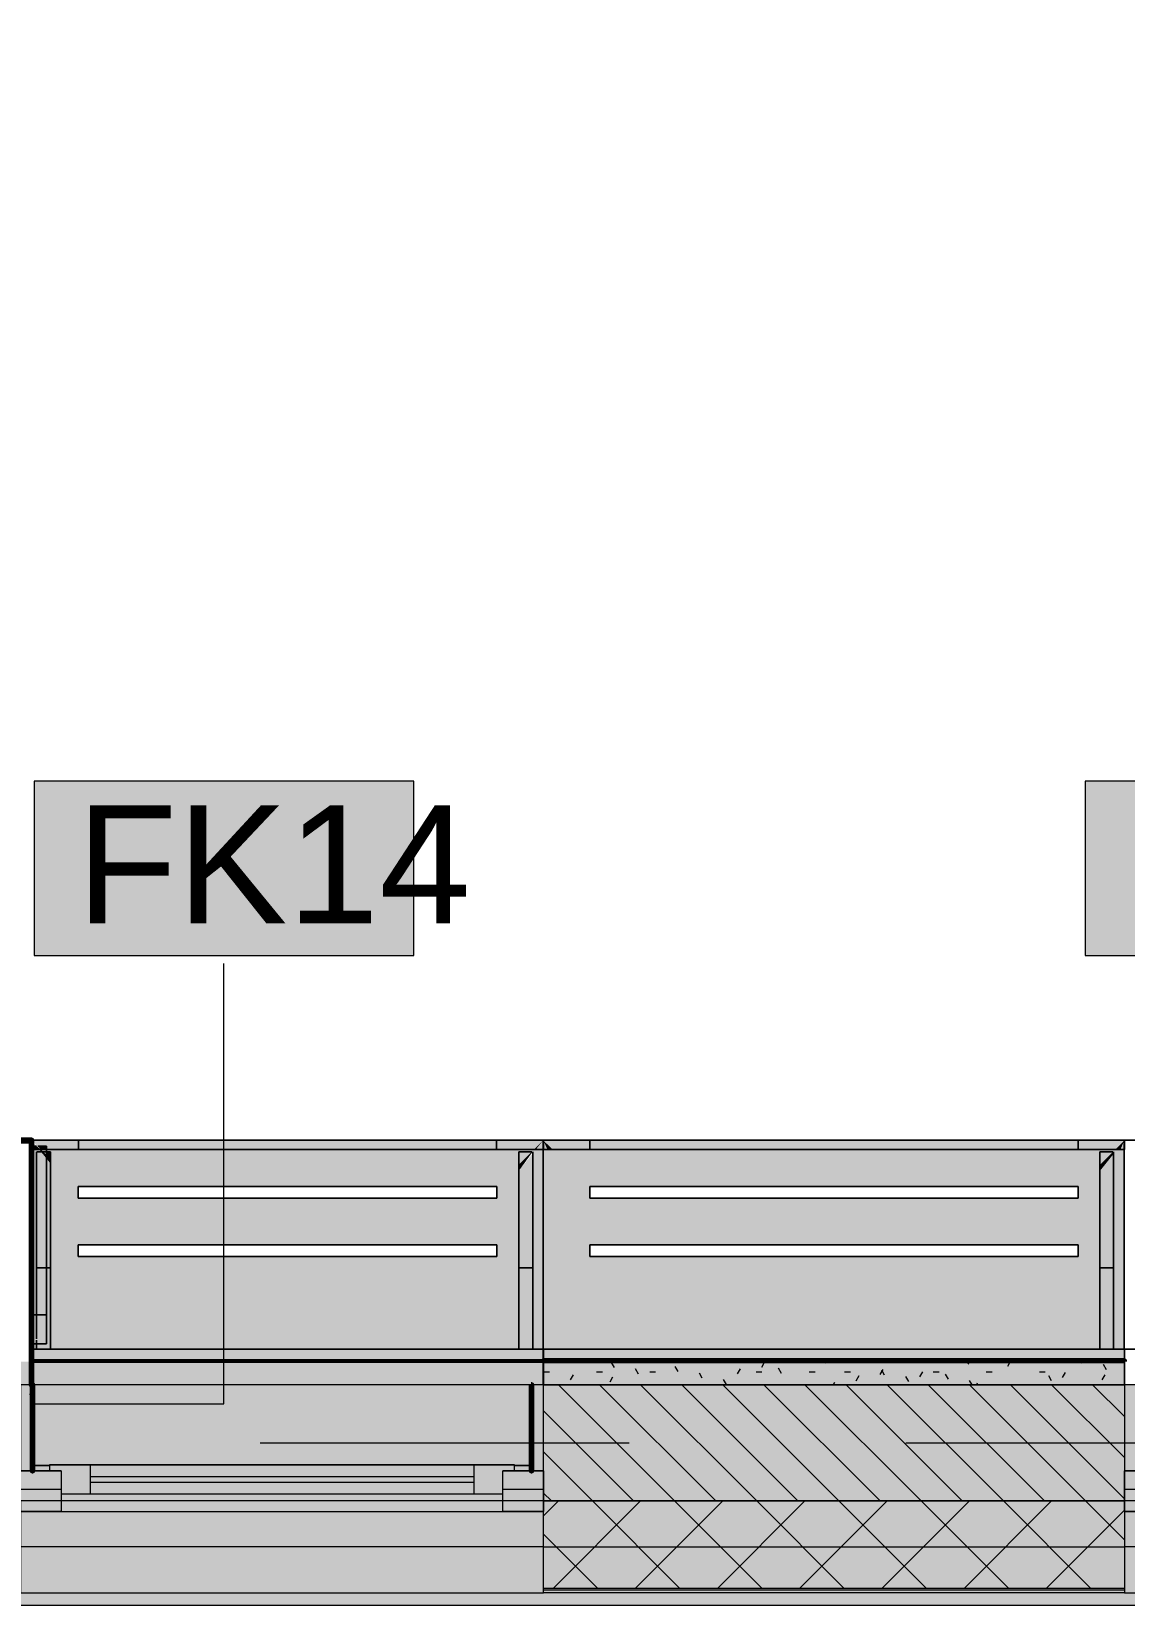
# Model space of a CAD drawing. Header units: millimetres. Extents: x -3817 to 677485, y -22715 to 103890.
# Drawn here: x 26672 to 28553, y 1631 to 4340 of the extents above; entities that cross this region are included whole.
import ezdxf

# ---------------------------------------------------------------- set-up
doc = ezdxf.new("R2010")
doc.units = ezdxf.units.MM
doc.layers.add('PDF _Геометрия', color=7, linetype='Continuous', true_color=0x1d1d1d)
doc.layers.add('PDF _Сплошная заливка', color=7, linetype='Continuous', true_color=0xffffff)
doc.layers.add('PDF _Текст', color=7, linetype='Continuous')
doc.styles.add('PDF GOST-Common', font='arial.ttf')

msp = doc.modelspace()

# ---------------------------------------------------------------- hatches: boundary and pattern name
at = {"layer": 'PDF _Сплошная заливка', "true_color": 0xeae6de, "transparency": 33554559}
h = msp.add_hatch(color=254, dxfattribs=at)
h.paths.add_polyline_path([(26672.8, 2072.3), (26680.7, 2072.3), (26680.7, 2081.8), (26674.3, 2081.8), (26672.8, 2169)], flags=0)
h.paths.add_polyline_path([(27553, 2072.3), (27553, 2416.3), (26698.3, 2416.3), (26698.3, 2412.3), (26704.7, 2412.3), (26705.6, 2072.3), (27510.7, 2072.3), (27510.7, 2412.3), (27534.7, 2412.3), (27534.7, 2072.3)], flags=0)
h.paths.add_polyline_path([(26752.8, 2232.3), (26752.8, 2252.3), (27473.2, 2252.3), (27473.2, 2232.3), (27045.3, 2232.3)], flags=0)
h.paths.add_polyline_path([(27453.3, 2332.3), (26752.8, 2332.3), (26752.8, 2352.3), (27473.2, 2352.3), (27473.2, 2332.3)], flags=0)
at = {"layer": 'PDF _Сплошная заливка', "true_color": 0xf4f2ee, "transparency": 33554559}
h = msp.add_hatch(color=7, dxfattribs=at)
h.paths.add_polyline_path([(27553, 2432.3), (27472.7, 2432.3), (27473.2, 2416.3), (27537.1, 2416.3)], flags=0)
h.paths.add_polyline_path([(27540.2, 2416.3), (27553, 2416.3), (27553, 2432.3)], flags=0)
h.paths.add_polyline_path([(26705.6, 2416.3), (26753, 2416.3), (26752.8, 2432.3), (26674.3, 2430.8), (26683.2, 2421.8), (26698.3, 2421.8), (26698.3, 2416.3)], flags=0)
h.paths.add_polyline_path([(26674.3, 2416.3), (26674.3, 2421.8), (26681.1, 2421.8), (26673, 2431.7), (26673, 2416.3)], flags=0)
at = {"layer": 'PDF _Сплошная заливка', "true_color": 0xf9f8f6, "transparency": 33554559}
h = msp.add_hatch(color=7, dxfattribs=at)
h.paths.add_polyline_path([(26679.9, 2416.3), (26685.6, 2416.3), (26681.1, 2421.8), (26674.3, 2421.8), (26674.3, 2416.3)], flags=0)
h.paths.add_polyline_path([(26698.3, 2416.3), (26698.3, 2421.8), (26683.2, 2421.8), (26688.8, 2416.3)], flags=0)
at = {"layer": 'PDF _Сплошная заливка', "true_color": 0xf4f2ee, "transparency": 33554559}
h = msp.add_hatch(color=7, dxfattribs=at)
h.paths.add_polyline_path([(26677, 2081.8), (26680.7, 2081.8), (26681.6, 2412.3), (26688.7, 2412.3), (26685.6, 2416.3), (26674.3, 2416.3), (26674.3, 2081.8)], flags=0)
h.paths.add_polyline_path([(26692.7, 2412.3), (26698.3, 2412.3), (26698.3, 2416.3), (26688.8, 2416.3)], flags=0)
at = {"layer": 'PDF _Сплошная заливка', "true_color": 0xfcfbfa, "transparency": 33554559}
h = msp.add_hatch(color=7, dxfattribs=at)
h.paths.add_polyline_path([(26698.3, 2212.3), (26698.3, 2400.4), (26688.7, 2412.3), (26680.7, 2412.3), (26680.7, 2212.3)], flags=0)
h.paths.add_polyline_path([(26698.3, 2406.8), (26698.3, 2412.3), (26692.7, 2412.3)], flags=0)
at = {"layer": 'PDF _Сплошная заливка', "true_color": 0xf4f2ee, "transparency": 33554559}
for points in [[(26704.7, 2392.4), (26704.7, 2400.3), (26692.7, 2412.3), (26688.7, 2412.3), (26698.3, 2400.4)], [(26680.7, 2072.3), (26704.7, 2072.3), (26704.7, 2212.3), (26698.3, 2212.3), (26698.3, 2081.8), (26680.7, 2081.8)]]:
    msp.add_hatch(color=7, dxfattribs=at).paths.add_polyline_path(points)
at = {"layer": 'PDF _Сплошная заливка', "true_color": 0xf9f8f6, "transparency": 33554559}
for points in [[(27472.7, 2416.3), (27472.7, 2432.3), (26753, 2432.3), (26753, 2416.3), (27393, 2416.3)], [(28404, 2416.3), (28473.2, 2416.3), (28473.2, 2432.3), (27633.2, 2432.3), (27633.2, 2416.3), (28381.2, 2416.3)], [(26680.7, 2081.8), (26698.3, 2081.8), (26698.3, 2212.3), (26680.7, 2212.3), (26680.7, 2088.2)]]:
    msp.add_hatch(color=7, dxfattribs=at).paths.add_polyline_path(points)
h = msp.add_hatch(color=7, dxfattribs=at)
h.paths.add_polyline_path([(27510.7, 2212.3), (27534.7, 2212.3), (27534.7, 2409.3), (27510.7, 2379.2), (27510.7, 2232.3)], flags=0)
h.paths.add_polyline_path([(27510.7, 2389.8), (27533.1, 2412.3), (27510.7, 2412.3)], flags=0)
at = {"layer": 'PDF _Сплошная заливка', "true_color": 0xf4f2ee, "transparency": 33554559}
h = msp.add_hatch(color=7, dxfattribs=at)
h.paths.add_polyline_path([(27560.1, 2416.3), (27553.2, 2431.7), (27553.2, 2416.3)], flags=0)
h.paths.add_polyline_path([(28537.2, 2416.3), (28552.8, 2432.3), (28473.2, 2432.3), (28473.2, 2416.3)], flags=0)
h.paths.add_polyline_path([(27633.2, 2416.3), (27633, 2432.3), (27553.2, 2432), (27569, 2416.3), (27633, 2416.3)], flags=0)
h.paths.add_polyline_path([(28552.8, 2416.3), (28552.8, 2431.2), (28546.1, 2416.3)], flags=0)
at = {"layer": 'PDF _Сплошная заливка', "true_color": 0xeae6de, "transparency": 33554559}
h = msp.add_hatch(color=254, dxfattribs=at)
h.paths.add_polyline_path([(28473.2, 2072.3), (28510.4, 2072.3), (28510.4, 2412.3), (28534.4, 2412.3), (28534.4, 2072.3), (28552.8, 2073.4), (28552.8, 2416.3), (27553.2, 2416.3), (27553.2, 2072.3), (28404, 2072.3)], flags=0)
h.paths.add_polyline_path([(28404, 2232.3), (27633, 2232.3), (27633, 2252.3), (28473.2, 2252.3), (28473.2, 2232.3)], flags=0)
h.paths.add_polyline_path([(28437.7, 2332.3), (27633, 2332.3), (27633.2, 2352.3), (28473.2, 2352.3), (28473.2, 2332.3), (28453.2, 2332.3)], flags=0)
at = {"layer": 'PDF _Сплошная заливка', "true_color": 0xf9f8f6, "transparency": 33554559}
h = msp.add_hatch(color=7, dxfattribs=at)
h.paths.add_polyline_path([(28510.4, 2212.3), (28534.4, 2212.3), (28534.4, 2408.8), (28510.4, 2378.8), (28510.4, 2232.3)], flags=0)
h.paths.add_polyline_path([(28510.4, 2389.5), (28533.3, 2412.3), (28510.4, 2412.3)], flags=0)
at = {"layer": 'PDF _Сплошная заливка', "true_color": 0xeae6de, "transparency": 33554559}
h = msp.add_hatch(color=254, dxfattribs=at)
h.paths.add_polyline_path([(26674.3, 1872.3), (27532.3, 1873.3), (27533.3, 2011.3), (27553, 2011.3), (27553, 2051.3), (26673, 2051.3), (26674.3, 1873.3)], flags=0)
h.paths.add_polyline_path([(27534.7, 2052.3), (27553, 2052.3), (27553, 2072.3), (26673, 2072.3), (26673, 2052.3), (27510.7, 2052.3)], flags=0)
h = msp.add_hatch(color=254, dxfattribs=at)
h.paths.add_polyline_path([(27553.2, 2011.3), (27553.3, 2011.3), (27553.2, 2034.6)], flags=0)
h.paths.add_polyline_path([(28510.4, 2052.3), (28553, 2052.3), (28552.8, 2072.3), (27553.2, 2072.3), (27553.3, 2052.3), (28473.2, 2052.3)], flags=0)
at = {"layer": 'PDF _Сплошная заливка', "transparency": 33554559}
h = msp.add_hatch(color=256, dxfattribs=at)
h.paths.add_polyline_path([(25678.3, 1831.3), (25678.3, 1863.3), (25657.3, 1863.3), (25657.3, 1872.3), (25628.3, 1872.3), (25628.3, 1863.3), (25608.3, 1863.3), (25608.3, 1831.3), (25658.3, 1831.3)], flags=0)
h.paths.add_polyline_path([(23708.3, 1831.3), (23778.3, 1831.3), (23778.3, 1863.3), (23758.3, 1863.3), (23758.3, 1872.3), (23728.3, 1872.3), (23728.3, 1863.3), (23708.3, 1863.3)], flags=0)
h.paths.add_polyline_path([(22948.3, 1831.3), (22948.3, 1863.3), (22928.3, 1863.3), (22928.3, 1872.3), (22899.3, 1872.3), (22897.5, 1863.3), (22878.3, 1863.3), (22878.3, 1831.3), (22928.3, 1831.3)], flags=0)
h.paths.add_polyline_path([(38213.3, 1831.3), (38212.3, 1872.3), (38183.3, 1872.3), (38183.3, 1863.3), (38163.3, 1863.3), (38163.3, 1831.3)], flags=0)
h.paths.add_polyline_path([(37403.3, 1831.3), (37403.3, 1863.3), (37383.3, 1863.3), (37383.3, 1872.3), (37354.3, 1872.3), (37353.3, 1863.3), (37333.3, 1863.3), (37333.3, 1831.3)], flags=0)
h.paths.add_polyline_path([(26653.3, 1831.3), (26723.3, 1831.3), (26723.3, 1863.3), (26703.3, 1863.3), (26703.3, 1872.3), (26674.3, 1872.3), (26673, 1863.3), (26653.3, 1863.3)], flags=0)
h.paths.add_polyline_path([(27532.3, 1831.3), (27553.3, 1831.3), (27553, 1863.3), (27532.3, 1863.3), (27532.3, 1872.3), (27503.3, 1872.3), (27503.3, 1863.3), (27483.3, 1863.3), (27483.3, 1831.3), (27503.3, 1831.3)], flags=0)
h.paths.add_polyline_path([(36163.3, 1831.3), (36192.3, 1831.3), (36192.3, 1872.4), (36163.3, 1870.4), (36163.3, 1863.3), (36143.3, 1863.3), (36143.3, 1831.3)], flags=0)
h.paths.add_polyline_path([(21803.3, 1831.3), (21853.3, 1831.3), (21853.3, 1863.3), (21832.3, 1863.3), (21832.3, 1872.3), (21803.3, 1872.3), (21803.3, 1863.3), (21783.3, 1863.3), (21783.3, 1831.3)], flags=0)
h.paths.add_polyline_path([(35013.3, 1831.3), (35013.3, 1863.3), (34993.3, 1863.3), (34993.3, 1872.4), (34963.3, 1872.4), (34963.3, 1863.3), (34943.3, 1863.3), (34943.3, 1831.3), (34993.3, 1831.3)], flags=0)
h.paths.add_polyline_path([(21023.3, 1831.3), (21023.3, 1863.3), (21003.3, 1863.3), (21003.3, 1872.3), (20974.3, 1872.3), (20973.3, 1863.3), (20953.3, 1863.3), (20953.5, 1831.3), (21003.3, 1831.3)], flags=0)
h.paths.add_polyline_path([(34183.3, 1831.3), (34183.3, 1863.3), (34163.3, 1863.3), (34163.3, 1872.4), (34134.3, 1872.4), (34134.3, 1831.3), (34163.3, 1831.3)], flags=0)
h.paths.add_polyline_path([(18333.3, 1851.3), (18333.3, 1831.3), (18403.3, 1831.3), (18403.3, 1852.9)], flags=0)
h.paths.add_polyline_path([(19553.3, 1831.3), (19603.3, 1831.3), (19603.3, 1863.3), (19582.3, 1863.3), (19582.3, 2016.3), (17524.3, 2016.3), (17523.3, 1863.3), (17503.3, 1863.3), (17503.3, 1831.3), (17573.3, 1833), (17573.3, 1863.3), (17553.3, 1863.3), (17553.3, 1873.3), (18353.3, 1873.3), (18353.3, 1863.3), (18333.3, 1863.3), (18333.3, 1851.3), (18403.3, 1852.9), (18403.3, 1863.3), (18383.3, 1863.3), (18383.3, 1873.3), (19553.3, 1873.3), (19553.3, 1863.3), (19533.3, 1863.3), (19533.3, 1831.3)], flags=0)
h.paths.add_polyline_path([(29453, 1831.3), (29453, 1863.3), (29432, 1863.3), (29432, 1872.3), (29403, 1872.3), (29403, 1863.3), (29383, 1863.3), (29383, 1831.3), (29433, 1831.3)], flags=0)
h.paths.add_polyline_path([(28574, 1831.3), (28623, 1831.3), (28623, 1863.3), (28603, 1863.3), (28603, 1872.3), (28574, 1872.3), (28573, 1863.3), (28553, 1863.3), (28553.2, 1831.3), (28573, 1831.3)], flags=0)
h.paths.add_polyline_path([(33203.3, 1831.3), (33253.3, 1831.3), (33253.3, 1863.3), (33232.3, 1863.3), (33232.3, 1872.3), (33203.3, 1872.3), (33203.3, 1863.3), (33183.3, 1863.3), (33183.3, 1831.3)], flags=0)
h.paths.add_polyline_path([(30453.3, 1831.3), (30523.3, 1831.3), (30523.3, 1863.3), (30503.3, 1863.3), (30503.3, 1872.3), (30474.3, 1872.3), (30473.3, 1863.3), (30453.3, 1863.3)], flags=0)
h.paths.add_polyline_path([(31353.3, 1831.3), (31353.3, 1863.3), (31333.3, 1863.3), (31333.3, 1872.3), (31303.3, 1872.3), (31303.3, 1863.3), (31283.3, 1863.3), (31283.3, 1831.3), (31333.3, 1831.3)], flags=0)
h.paths.add_polyline_path([(16753.3, 1831.3), (16753.3, 1863.3), (16732.3, 1863.3), (16733.3, 2011.3), (16753.3, 2011.3), (16753.3, 2016.3), (16020.3, 2016.3), (15853.3, 2051.3), (15853.3, 2011.3), (15874.3, 2011.3), (15873.3, 1863.3), (15853.3, 1863.3), (15853.3, 1831.3), (15923.3, 1831.3), (15923.3, 1863.3), (15903.3, 1863.3), (15903.3, 1873.3), (16703.3, 1873.3), (16703.3, 1863.3), (16683.3, 1863.3), (16683.3, 1831.3)], flags=0)
h.paths.add_polyline_path([(13003.3, 1831.3), (13073.3, 1831.3), (13073.3, 1863.3), (13053.3, 1863.3), (13053.3, 1873.3), (13853.3, 1873.3), (13853.3, 1863.3), (13833.3, 1863.3), (13833.3, 1831.3), (13903.3, 1831.3), (13903.3, 1863.3), (13883.3, 1863.3), (13883.3, 1873.3), (15053.3, 1873.3), (15053.3, 1863.3), (15033.3, 1863.3), (15033.3, 1831.3), (15103.3, 1831.3), (15103.3, 1863.3), (15082.3, 1863.3), (15082.3, 2051.2), (14752.4, 2016.3), (13024.1, 2016.3), (13023.3, 1863.3), (13006.2, 1863.3)], flags=0)
h.paths.add_polyline_path([(12253.3, 1831.3), (12253.3, 1863.3), (12232.3, 1863.3), (12233.3, 2011.3), (12403.3, 2011.3), (12403.3, 2051.3), (12383.3, 2051.3), (12383.3, 2016.3), (10528, 2016.3), (10173.3, 2051.3), (10173.3, 1863.3), (10153.3, 1863.3), (10153.3, 1831.3), (10223.3, 1831.3), (10223.3, 1863.3), (10203.3, 1863.3), (10203.3, 1873.3), (11003.3, 1873.3), (11003.3, 1863.3), (10983.3, 1863.3), (10983.3, 1831.3), (11053.3, 1831.3), (11053.3, 1863.3), (11033.3, 1863.3), (11033.3, 1873.3), (12203.3, 1873.3), (12203.3, 1863.3), (12183.3, 1863.3), (12183.3, 1831.3)], flags=0)
h.paths.add_polyline_path([(9403, 1831.3), (9403, 1863.3), (9382, 1863.3), (9383, 2011.3), (9582, 2012.3), (9582, 2016.3), (8523, 2016.3), (8523, 2051.3), (8503.3, 2051.3), (8503.3, 2011.3), (8524, 2011.3), (8523, 1863.3), (8503.3, 1863.3), (8503.3, 1831.3), (8573, 1831.3), (8573, 1863.3), (8553, 1863.3), (8553, 1873.3), (9353, 1873.3), (9353, 1863.3), (9333, 1863.3), (9333, 1831.3), (9383, 1831.3)], flags=0)
h.paths.add_polyline_path([(4803.3, 1831.3), (4873.3, 1831.3), (4873.3, 1863.3), (4853.3, 1863.3), (4853.3, 1873.3), (7023.3, 1873.3), (7023.3, 1863.3), (7003.3, 1863.3), (7003.3, 1831.3), (7073.3, 1831.3), (7073.3, 1863.3), (7052.3, 1863.3), (7052.3, 2016.3), (3994.3, 2016.3), (3993.3, 1851.3), (3973.3, 1851.3), (3973.3, 1831.3), (4043.3, 1831.3), (4043.3, 1863.3), (4023.3, 1863.3), (4023.3, 1873.3), (4823.3, 1873.3), (4823.3, 1863.3), (4803.3, 1863.3)], flags=0)
h.paths.add_polyline_path([(26653.3, 2011.3), (26671.8, 2011.3), (26671.8, 2051.3), (26653.3, 2050.9)], flags=0)
h.paths.add_polyline_path([(26403.3, 2011.3), (26596.8, 2011.3), (26596.8, 2051.3), (26403.3, 2051.3), (26403.3, 2044.9)], flags=0)
h.paths.add_polyline_path([(30053, 2011.3), (30398.3, 2011.3), (30398.3, 2051.3), (30053, 2051.3)], flags=0)
h.paths.add_polyline_path([(27553, 2011.3), (27553.2, 2011.3), (27553, 2034.6)], flags=0)
h.paths.add_polyline_path([(29433, 2011.3), (29453, 2011.3), (29453, 2051.3), (29433, 2051.3)], flags=0)
h.paths.add_polyline_path([(25678.3, 2011.3), (25678.3, 2051.3), (25657.5, 2051.3), (25658.3, 2011.3)], flags=0)
h.paths.add_polyline_path([(33853.3, 2011.3), (34059.3, 2011.3), (34059.3, 2051.3), (33853.3, 2051.3)], flags=0)
h.paths.add_polyline_path([(36211.9, 2011.3), (36213.3, 2011.3), (36211.9, 2051.3)], flags=0)
h.paths.add_polyline_path([(15496.5, 2011.3), (15778.3, 2011.3), (15778.3, 2051.3), (15178.3, 2051.3), (15178.3, 2011.3), (15430.5, 2011.3)], flags=0)
h.paths.add_polyline_path([(22897.5, 2011.3), (22897.5, 2051.3), (22878.3, 2051.3), (22878.3, 2011.3)], flags=0)
h.paths.add_polyline_path([(22753.3, 2011.3), (22823.3, 2011.3), (22823.3, 2051.3), (22753.3, 2051.3)], flags=0)
h.paths.add_polyline_path([(22153.3, 2011.3), (22153.3, 2051.3), (21928.3, 2051.3), (21928.3, 2011.3)], flags=0)
h.paths.add_polyline_path([(10061.7, 2011.3), (10078.3, 2011.3), (10078.3, 2051.3), (9678, 2051.3), (9678, 2011.3), (9869.6, 2011.3)], flags=0)
h.paths.add_polyline_path([(26672.8, 2011.3), (26673, 2011.3), (26672.8, 2051.3)], flags=0)
h.paths.add_polyline_path([(16903.3, 2011.3), (16903.3, 2051.3), (16828.3, 2051.3), (16828.3, 2011.3), (16855.1, 2011.3)], flags=0)
h.paths.add_polyline_path([(30473.3, 2011.3), (30473.3, 2051.3), (30453.3, 2051.3), (30453.3, 2011.3)], flags=0)
h.paths.add_polyline_path([(33253.3, 2011.3), (33253.3, 2051.3), (33233.3, 2051.3), (33233.3, 2011.3)], flags=0)
h.paths.add_polyline_path([(7903.3, 2011.3), (7903.3, 2051.3), (7148.3, 2051.3), (7148.3, 2011.3), (7224.2, 2011.3)], flags=0)
for points in [[(27553.3, 2011.3), (28553, 2011.3), (28553, 2051.3), (27553.3, 2051.3), (27553.3, 2034.6)], [(26673, 1863.3), (26673.3, 1863.3), (26673, 2011.3), (26653.3, 2011.3), (26653.3, 1863.3)], [(27553, 1863.3), (27553.3, 1863.3), (27553, 2011.3), (27533.3, 2011.3), (27533.3, 1863.3)], [(26723.3, 1823.3), (27483.3, 1823.3), (27483.3, 1863.3), (27503.3, 1863.3), (27503.3, 1873.3), (26703.3, 1872.3), (26703.3, 1863.3), (26723.3, 1863.3), (26723.3, 1831.3)], [(27483.3, 1811.3), (27553.3, 1811.3), (27553.3, 1831.3), (27483.3, 1831.3), (27483.3, 1823.3), (26723.3, 1823.3), (26723.3, 1831.3), (26653.3, 1831.3), (26653.3, 1811.3), (26723.3, 1811.3)], [(29383, 1811.3), (29453, 1811.3), (29453, 1831.3), (29383, 1831.3), (29383, 1823.3), (28623, 1823.3), (28623, 1831.3), (28553, 1831.3), (28553, 1811.3), (28623, 1811.3)], [(26653.3, 1653.4), (27553.3, 1653.4), (27553.3, 1811.3), (26653.3, 1811.3), (26653.3, 1655.6)], [(29440.7, 1653.4), (29453, 1653.4), (29453, 1811.3), (28553, 1811.3), (28553, 1653.4)], [(16753.3, 1631.4), (39003.3, 1631.4), (39003.3, 1653.4), (133.3, 1653.4), (133.3, 1631.4), (16175.8, 1631.4)]]:
    msp.add_hatch(color=256, dxfattribs=at).paths.add_polyline_path(points)
h = msp.add_hatch(color=256, dxfattribs=at)
h.paths.add_polyline_path([(20251.9, 1811.3), (20953.3, 1811.3), (20953.3, 2011.3), (19603.3, 2011.3), (19603.3, 1811.3)], flags=0)
h.paths.add_polyline_path([(7903.3, 1811.3), (7903.3, 2011.3), (7073.3, 2011.3), (7073.3, 1811.3)], flags=0)
h.paths.add_polyline_path([(9403, 1811.3), (10153.3, 1811.3), (10153.3, 2011.3), (9403, 2011.3), (9403, 1831.3)], flags=0)
h.paths.add_polyline_path([(28553, 1811.3), (28553, 2011.3), (27553.3, 2011.3), (27553.3, 1811.3), (28404, 1811.3)], flags=0)
h.paths.add_polyline_path([(16903.3, 1811.3), (16903.3, 2011.3), (16753.3, 2011.3), (16753.3, 1811.3)], flags=0)
h.paths.add_polyline_path([(22153.3, 1811.3), (22153.3, 2011.3), (21853.3, 2011.3), (21853.3, 1811.3)], flags=0)
h.paths.add_polyline_path([(22753.3, 1811.3), (22878.3, 1811.3), (22878.3, 2011.3), (22753.3, 2011.3), (22753.3, 1831.3)], flags=0)
h.paths.add_polyline_path([(25678.3, 1811.3), (25803.3, 1811.3), (25803.3, 2011.3), (25678.3, 2011.3), (25678.3, 1831.3)], flags=0)
h.paths.add_polyline_path([(15103.3, 1811.3), (15853.3, 1811.3), (15853.3, 2011.3), (15103.3, 2011.3), (15103.3, 1831.3)], flags=0)
h.paths.add_polyline_path([(12403.3, 1811.3), (12403.3, 2011.3), (12253.3, 2011.3), (12253.3, 1811.3)], flags=0)
h.paths.add_polyline_path([(26653.3, 1811.3), (26653.3, 2011.3), (26403.3, 2011.3), (26403.3, 1811.3)], flags=0)
h = msp.add_hatch(color=256, dxfattribs=at)
h.paths.add_polyline_path([(30453.3, 1661.3), (30453.3, 1811.3), (29453, 1811.3), (29453, 1661.3)], flags=0)
h.paths.add_polyline_path([(36213.3, 1661.3), (37333.3, 1661.3), (37333.3, 1811.3), (36213.3, 1811.3), (36213.3, 1721.1)], flags=0)
h.paths.add_polyline_path([(38233.3, 1661.3), (39003.3, 1661.3), (39003.3, 1811.3), (38233.3, 1811.3), (38233.3, 1726.1)], flags=0)
h.paths.add_polyline_path([(25686.6, 1661.3), (26653.3, 1661.3), (26653.3, 1811.3), (25678.3, 1811.3), (25678.3, 1661.3)], flags=0)
h.paths.add_polyline_path([(28553, 1661.3), (28553, 1811.3), (27553.3, 1811.3), (27553.3, 1661.3), (28404, 1661.3)], flags=0)
h.paths.add_polyline_path([(1230.3, 1661.3), (3973.3, 1661.3), (3973.3, 1811.3), (-16.7, 1811.3), (-16.7, 1661.3), (353.3, 1661.3)], flags=0)
h.paths.add_polyline_path([(12253.3, 1661.3), (13003.3, 1663.4), (13003.3, 1811.3), (12253.3, 1811.3), (12253.3, 1661.5)], flags=0)
h.paths.add_polyline_path([(15103.3, 1661.3), (15853.3, 1661.3), (15853.3, 1811.3), (15103.3, 1811.3), (15103.3, 1668.6)], flags=0)
h.paths.add_polyline_path([(16753.3, 1661.3), (17503.3, 1661.3), (17503.3, 1811.3), (16753.3, 1811.3), (16753.3, 1672.7)], flags=0)
h.paths.add_polyline_path([(19603.3, 1661.3), (20953.3, 1661.3), (20953.3, 1811.3), (19603.3, 1811.3), (19603.3, 1679.8)], flags=0)
h.paths.add_polyline_path([(33838.7, 1661.3), (34113.3, 1661.3), (34113.3, 1811.3), (33253.3, 1811.3), (33253.3, 1661.3)], flags=0)
h.paths.add_polyline_path([(21853.3, 1661.3), (22878.3, 1661.3), (22878.3, 1811.3), (21853.3, 1811.3), (21853.3, 1685.4)], flags=0)
h.paths.add_polyline_path([(9403, 1661.3), (10153.3, 1661.3), (10153.3, 1811.3), (9403, 1811.3), (9403, 1793.3)], flags=0)
h.paths.add_polyline_path([(8503, 1661.3), (8503, 1811.3), (7073.3, 1811.3), (7073.3, 1661.3), (7903.3, 1661.3)], flags=0)
h = msp.add_hatch(color=256, dxfattribs=at)
h.paths.add_polyline_path([(33838.7, 1653.4), (34113.3, 1653.4), (34113.3, 1658.3), (33253.3, 1658.3), (33253.3, 1653.4)], flags=0)
h.paths.add_polyline_path([(36213.3, 1653.4), (37333.3, 1653.4), (37333.3, 1658.3), (36213.3, 1658.3)], flags=0)
h.paths.add_polyline_path([(38233.3, 1653.4), (39003.3, 1653.4), (39003.3, 1658.3), (38233.3, 1658.3)], flags=0)
h.paths.add_polyline_path([(29453, 1653.4), (30453.3, 1653.4), (30453.3, 1658.3), (29453, 1658.3)], flags=0)
h.paths.add_polyline_path([(28404, 1653.4), (28553, 1653.4), (28553, 1658.3), (27553.3, 1658.3), (27553.3, 1653.4)], flags=0)
h.paths.add_polyline_path([(25686.6, 1653.4), (26653.3, 1653.4), (26653.3, 1658.3), (25678.3, 1658.3), (25678.3, 1653.4)], flags=0)
h.paths.add_polyline_path([(16753.3, 1653.4), (17503.3, 1653.4), (17503.3, 1658.3), (16753.3, 1658.3)], flags=0)
h.paths.add_polyline_path([(12253.3, 1653.4), (13003.3, 1653.4), (13003.3, 1658.3), (12253.3, 1658.3)], flags=0)
h.paths.add_polyline_path([(15103.3, 1653.4), (15853.3, 1653.4), (15853.3, 1658.3), (15103.3, 1658.3)], flags=0)
h.paths.add_polyline_path([(20953.3, 1653.4), (20953.3, 1658.3), (19603.3, 1658.3), (19603.3, 1653.4), (20251.9, 1653.4)], flags=0)
h.paths.add_polyline_path([(21853.3, 1653.4), (22878.3, 1653.4), (22878.3, 1658.3), (21853.3, 1658.3)], flags=0)
h.paths.add_polyline_path([(7903.3, 1653.4), (8503, 1653.4), (8503, 1658.3), (7073.3, 1658.3), (7073.3, 1653.4)], flags=0)
h.paths.add_polyline_path([(3973.3, 1653.4), (3973.3, 1658.3), (-24.7, 1658.3), (-24.7, 1653.4), (3753.3, 1653.4)], flags=0)
h.paths.add_polyline_path([(9403, 1653.4), (10153.3, 1653.4), (10153.3, 1658.3), (9403, 1658.3), (9403, 1654.4)], flags=0)
h = msp.add_hatch(color=256, dxfattribs=at)
h.paths.add_polyline_path([(36556.1, 1658.3), (37333.3, 1658.3), (37333.3, 1661.3), (36213.3, 1661.3), (36213.3, 1658.3)], flags=0)
h.paths.add_polyline_path([(25686.6, 1658.3), (26653.3, 1658.3), (26653.3, 1661.3), (25678.3, 1661.3), (25678.3, 1658.3)], flags=0)
h.paths.add_polyline_path([(39003.3, 1658.3), (39003.3, 1661.3), (38233.3, 1661.3), (38233.3, 1658.3)], flags=0)
h.paths.add_polyline_path([(15103.3, 1658.3), (15853.3, 1658.3), (15853.3, 1661.3), (15103.3, 1661.3)], flags=0)
h.paths.add_polyline_path([(16753.3, 1658.3), (17503.3, 1658.3), (17503.3, 1661.3), (16753.3, 1661.3)], flags=0)
h.paths.add_polyline_path([(33853, 1658.3), (34113.3, 1658.3), (34113.3, 1661.3), (33253.3, 1661.3), (33253.3, 1658.3), (33838.7, 1658.3)], flags=0)
h.paths.add_polyline_path([(7903.3, 1658.3), (8503, 1658.3), (8503, 1661.3), (7073.3, 1661.3), (7073.3, 1658.3)], flags=0)
h.paths.add_polyline_path([(21853.3, 1658.3), (22878.3, 1658.3), (22878.3, 1661.3), (21853.3, 1661.3)], flags=0)
h.paths.add_polyline_path([(29453, 1658.3), (30453.3, 1658.3), (30453.3, 1661.3), (29453, 1661.3)], flags=0)
h.paths.add_polyline_path([(20251.9, 1658.3), (20953.3, 1658.3), (20953.3, 1661.3), (19603.3, 1661.3), (19603.3, 1658.3)], flags=0)
h.paths.add_polyline_path([(27553.3, 1658.3), (28553, 1658.3), (28553, 1661.3), (27553.3, 1661.3)], flags=0)
h.paths.add_polyline_path([(12253.3, 1658.3), (13003.3, 1658.3), (13003.3, 1661.3), (12253.3, 1661.3)], flags=0)
h.paths.add_polyline_path([(-16.7, 1658.3), (3973.3, 1658.3), (3973.3, 1661.3), (-16.7, 1661.3), (-19.7, 1658.3)], flags=0)
h.paths.add_polyline_path([(9403, 1658.3), (10153.3, 1658.3), (10153.3, 1661.3), (9403, 1661.3)], flags=0)

# ---------------------------------------------------------------- linework, layer by layer
at = {"layer": 'PDF _Геометрия', "color": 9, "lineweight": 9, "true_color": 0xc0c0c0}
for points in [[(39273.4, 1631.4), (133.3, 1631.4), (-46.7, 1631.4), (-46.7, 5581.4), (-24.7, 5581.4)], [(29683.3, 1811.3), (30053, 1811.3), (30053, 2011.3), (30453.3, 2011.3), (30453.3, 1811.3), (30453.3, 1653.4), (33253.3, 1653.4), (33253.3, 1811.3), (30453.3, 1811.3), (30453.3, 1653.4), (29453, 1653.4), (29453, 1811.3), (28553, 1811.3), (28553, 1653.4), (27553.3, 1653.4), (27553.3, 1811.3), (26653.3, 1811.3), (26653.3, 1653.4), (27553.3, 1653.4), (27553.3, 1811.3), (27553.3, 2011.3), (27553.3, 2051.3), (27553.3, 2011.3)], [(28553, 2051.3), (28553, 2011.3), (28553, 1811.3), (28553, 1653.4), (29453, 1653.4), (29453, 1811.3), (29453, 2011.3), (29433, 2011.3)], [(26723.3, 1831.3), (26653.3, 1831.3)], [(27553.3, 1831.3), (27483.3, 1831.3)], [(28623, 1831.3), (28553, 1831.3)]]:
    msp.add_lwpolyline(points, dxfattribs=at)
at = {"layer": 'PDF _Геометрия', "color": 7, "lineweight": 9}
for points in [[(27330.1, 3050.3), (26677, 3050.3), (26677, 2750.3), (27330.1, 2750.3)], [(29138.8, 3050.3), (28485.7, 3050.3), (28485.7, 2750.3), (29138.8, 2750.3)], [(28553, 2011.3), (27553.3, 2011.3)], [(28553, 1811.3), (27553.3, 1811.3)]]:
    msp.add_lwpolyline(points, close=True, dxfattribs=at)
for points in [[(26677.7, 1978.3), (27003.5, 1978.3), (27003.5, 2736.4)], [(28553, 2051.3), (27553.3, 2051.3)], [(27553.3, 1732.3), (28553, 1732.3)], [(27553.3, 1661.3), (28553, 1661.3)], [(27553.3, 1658.3), (28553, 1658.3)]]:
    msp.add_lwpolyline(points, dxfattribs=at)
at = {"layer": 'PDF _Геометрия', "color": 231, "lineweight": 70, "true_color": 0xff80c0}
msp.add_lwpolyline([(26672.8, 2431.3), (26672.8, 2432.3), (25783.3, 2432.3), (25782.3, 2432.3), (25782.3, 2051.8), (25783.3, 2051.8), (25783.3, 2431.3), (26671.8, 2431.3), (26671.8, 2011.3), (26672.8, 2011.3)], close=True, dxfattribs=at)
at = {"layer": 'PDF _Геометрия', "color": 8, "lineweight": 9, "true_color": 0x808080}
for points in [[(26672.8, 2432.3), (26672.8, 2072.3), (27553, 2072.3), (27553, 2432.3)], [(27553, 2432.3), (27553, 2072.3), (28553.2, 2072.3), (28553.2, 2432.3)], [(26752.8, 2332.3), (26752.8, 2352.3), (27473.2, 2352.3), (27473.2, 2332.3)], [(26752.8, 2332.3), (27473.2, 2332.3), (27473.2, 2352.3), (26752.8, 2352.3)], [(27633, 2332.3), (27633, 2352.3), (28473.2, 2352.3), (28473.2, 2332.3)], [(27633, 2332.3), (28473.2, 2332.3), (28473.2, 2352.3), (27633, 2352.3)], [(26752.8, 2232.3), (26752.8, 2252.3), (27473.2, 2252.3), (27473.2, 2232.3)], [(26752.8, 2232.3), (27473.2, 2232.3), (27473.2, 2252.3), (26752.8, 2252.3)], [(27633, 2232.3), (27633, 2252.3), (28473.2, 2252.3), (28473.2, 2232.3)], [(27633, 2232.3), (28473.2, 2232.3), (28473.2, 2252.3), (27633, 2252.3)], [(27553.2, 2011.3), (27553.2, 2051.3)], [(26703.3, 1872.3), (26674.3, 1872.3)], [(27532.3, 1872.3), (27503.3, 1872.3)]]:
    msp.add_lwpolyline(points, close=True, dxfattribs=at)
for points in [[(26672.8, 2432.3), (27553, 2432.3), (28553.2, 2432.3)], [(26673, 2432.3), (27553, 2432.3), (26673, 2432.3)], [(26753, 2432.3), (27472.7, 2432.3), (26753, 2432.3)], [(27553.2, 2432.3), (28553.2, 2432.3), (27553.2, 2432.3)], [(27633.2, 2432.3), (28473.2, 2432.3), (27633.2, 2432.3)], [(28552.8, 2432.3), (29432.1, 2432.3), (28552.8, 2432.3), (28552.8, 2072.3), (29432, 2072.3), (28553, 2072.3), (28553, 2052.3)], [(28553, 2432.3), (29432.1, 2432.3), (28553, 2432.3)], [(26673, 2072.3), (26673, 2011.3), (26673, 2072.3), (27553, 2072.3), (27553, 2011.3), (27553, 2072.3)], [(28553.2, 2011.3), (28553.2, 2072.3), (27553.2, 2072.3), (27553.2, 2052.3), (27553.2, 2072.3)], [(28553, 2051.3), (28553, 2011.3)]]:
    msp.add_lwpolyline(points, dxfattribs=at)
at = {"layer": 'PDF _Геометрия', "color": 253, "lineweight": 9, "true_color": 0xaba79f}
for points in [[(27553, 2072.3), (26672.8, 2072.3), (26672.8, 2431.3)], [(26674.3, 2416.3), (26674.3, 2131.8), (26674.3, 2081.8), (26674.3, 2421.8), (26681.1, 2421.8)], [(26683.2, 2421.8), (26698.3, 2421.8), (26698.3, 2081.8), (26677.5, 2081.8), (26680.7, 2081.8), (26680.7, 2072.3), (26680.7, 2088.2)], [(26680.7, 2090.2), (26680.7, 2412.3)], [(26681.6, 2412.3), (26704.7, 2412.3), (26698.3, 2412.3), (26704.7, 2412.3), (26698.3, 2412.3), (26698.3, 2416.3)], [(27553, 2416.3), (26698.3, 2416.3), (27553, 2416.3)], [(27472.7, 2416.3), (26753, 2416.3), (27472.7, 2416.3)], [(27553, 2416.3), (27553, 2432.3)], [(28552.8, 2416.3), (27553.2, 2416.3), (28552.8, 2416.3)], [(28552.8, 2073.4), (28552.8, 2431.2)], [(27553.2, 2072.3), (28552.8, 2072.3), (27553, 2072.3), (26673, 2072.3)], [(26680.7, 2072.3), (26704.7, 2072.3)], [(27510.7, 2072.3), (27534.7, 2072.3)], [(28510.4, 2072.3), (28534.4, 2072.3)], [(27553.2, 1872.3), (27553.2, 1904)]]:
    msp.add_lwpolyline(points, dxfattribs=at)
for points in [[(26673, 2416.3), (26673, 2431.7)], [(26704.7, 2072.3), (26704.7, 2412.3), (26704.7, 2212.3), (26704.7, 2412.3)], [(27510.7, 2072.3), (27510.7, 2412.3), (27510.7, 2212.3), (27510.7, 2412.3)], [(27533.1, 2412.3), (27510.7, 2412.3)], [(27533.1, 2412.3), (27510.7, 2412.3)], [(27534.7, 2072.3), (27534.7, 2412.3), (27534.7, 2212.3), (27534.7, 2412.3)], [(27553.2, 2416.3), (27553.2, 2431.7)], [(28473.2, 2416.3), (27633.2, 2416.3)], [(28510.4, 2072.3), (28510.4, 2412.3), (28510.4, 2212.3), (28510.4, 2412.3)], [(28533.3, 2412.3), (28510.4, 2412.3)], [(28533.3, 2412.3), (28510.4, 2412.3)], [(28534.4, 2072.3), (28534.4, 2412.3), (28534.4, 2212.3), (28534.4, 2412.3)], [(26677, 2081.8), (26674.3, 2081.8)]]:
    msp.add_lwpolyline(points, close=True, dxfattribs=at)
at = {"layer": 'PDF _Геометрия', "color": 254, "lineweight": 9, "true_color": 0xd5d3cf}
for points in [[(26681.1, 2421.8), (26674.3, 2421.8), (26674.3, 2416.3)], [(26680.7, 2412.3), (26680.7, 2090.2)], [(26680.7, 2212.3), (26680.7, 2412.3), (26680.7, 2212.3)], [(26681.6, 2412.3), (26688.7, 2412.3)], [(26698.3, 2416.3), (26698.3, 2421.8), (26683.2, 2421.8)], [(26692.7, 2412.3), (26698.3, 2412.3)], [(26753, 2432.3), (26753, 2416.3), (26753, 2432.3)], [(27553, 2416.3), (27553, 2432.3)], [(27633.2, 2432.3), (27633.2, 2416.3), (27633.2, 2432.3)], [(26680.7, 2088.2), (26680.7, 2081.8), (26698.3, 2081.8), (26698.3, 2131.8), (26698.3, 2212.3)], [(26704.7, 2072.3), (26680.7, 2072.3)], [(27534.7, 2072.3), (27510.7, 2072.3)], [(28534.4, 2072.3), (28510.4, 2072.3)]]:
    msp.add_lwpolyline(points, dxfattribs=at)
for points in [[(26674.3, 2416.3), (26685.6, 2416.3)], [(26688.7, 2412.3), (26681.6, 2412.3)], [(26688.8, 2416.3), (26698.3, 2416.3)], [(26698.3, 2412.3), (26692.7, 2412.3)], [(27472.7, 2432.3), (27472.7, 2416.3)], [(28473.2, 2432.3), (28473.2, 2416.3)], [(26704.7, 2212.3), (26698.3, 2212.3)], [(27534.7, 2212.3), (27510.7, 2212.3)], [(28534.4, 2212.3), (28510.4, 2212.3)], [(26680.7, 2131.8), (26674.3, 2131.8)]]:
    msp.add_lwpolyline(points, close=True, dxfattribs=at)
at = {"layer": 'PDF _Геометрия', "color": 9, "lineweight": 9, "true_color": 0xcbc7bf}
for points in [[(26685.6, 2416.3), (26688.8, 2416.3)], [(26692.7, 2412.3), (26688.7, 2412.3)]]:
    msp.add_lwpolyline(points, close=True, dxfattribs=at)
for points in [[(26688.7, 2412.3), (26692.7, 2412.3)], [(26673, 2051.3), (27553, 2051.3)], [(27553, 2011.3), (26673, 2011.3)]]:
    msp.add_lwpolyline(points, dxfattribs=at)
at = {"layer": 'PDF _Геометрия', "color": 254, "lineweight": 9, "true_color": 0xeae9e7}
for points in [[(26698.3, 2406.8), (26698.3, 2412.3)], [(26698.3, 2212.3), (26680.7, 2212.3), (26698.3, 2212.3), (26698.3, 2400.4)], [(26680.7, 2131.8), (26698.3, 2131.8), (26680.7, 2131.8)]]:
    msp.add_lwpolyline(points, dxfattribs=at)
at = {"layer": 'PDF _Геометрия', "color": 9, "lineweight": 9, "true_color": 0xc1bbaf}
msp.add_lwpolyline([(27553, 2432.3), (27553, 2072.3)], close=True, dxfattribs=at)
at = {"layer": 'PDF _Геометрия', "color": 254, "lineweight": 9, "true_color": 0xe0ddd7}
msp.add_lwpolyline([(28553, 2416.3), (28553, 2431.7)], dxfattribs=at)
at = {"layer": 'PDF _Геометрия', "color": 9, "lineweight": 9, "true_color": 0xc1bbaf}
for points in [[(28553, 2431.7), (28553, 2416.3)], [(28553, 2052.3), (28553, 2072.3)]]:
    msp.add_lwpolyline(points, dxfattribs=at)
at = {"layer": 'PDF _Геометрия', "color": 254, "lineweight": 9, "true_color": 0xe5e3df}
msp.add_lwpolyline([(26698.3, 2400.4), (26698.3, 2406.8)], dxfattribs=at)
at = {"layer": 'PDF _Геометрия', "color": 231, "lineweight": 53, "true_color": 0xeaa7bf}
msp.add_lwpolyline([(26673, 2052.3), (27553, 2052.3)], dxfattribs=at)
at = {"layer": 'PDF _Геометрия', "color": 231, "lineweight": 70, "true_color": 0xff80c0}
msp.add_lwpolyline([(28553, 2051.3), (28553, 2052.3), (27553.3, 2052.3), (27553.3, 2051.3)], dxfattribs=at)
at = {"layer": 'PDF _Геометрия', "color": 231, "lineweight": 9, "true_color": 0xff80c0}
msp.add_lwpolyline([(27553.3, 2051.3), (28553, 2051.3)], dxfattribs=at)
at = {"layer": 'PDF _Геометрия', "color": 253, "lineweight": 9, "true_color": 0x9b9b9b}
for points in [[(27553.3, 2033.3), (27563.4, 2033.3)], [(27644.8, 2033.3), (27654.8, 2033.3)], [(27675.3, 2041), (27670.2, 2049.7)], [(27716.9, 2029.8), (27711.9, 2038.5)], [(27736.2, 2033.3), (27746.3, 2033.3)], [(27784.9, 2033.9), (27779.9, 2042.6)], [(27891.6, 2038.6), (27886.6, 2029.9)], [(27919.1, 2033.3), (27929.2, 2033.3)], [(27933.2, 2049.8), (27928.2, 2041.1)], [(27962.6, 2030.9), (27957.6, 2039.6)], [(28010.5, 2033.3), (28020.6, 2033.3)], [(28039.7, 2051.3), (28037.9, 2048.1)], [(28057.1, 2050.2), (28056.4, 2051.3)], [(28071.5, 2033.3), (28081.6, 2033.3)], [(28137.3, 2037.5), (28132.3, 2028.8)], [(28140.3, 2027.9), (28135.3, 2036.6)], [(28205.4, 2033.4), (28200.3, 2024.7)], [(28223.9, 2033.3), (28234, 2033.3)], [(28286.1, 2051.3), (28283.6, 2047)], [(28315.3, 2033.3), (28325.4, 2033.3)], [(28356.5, 2051.3), (28351.7, 2043)], [(28406.8, 2033.3), (28416.8, 2033.3)], [(28451.1, 2032.3), (28446.1, 2023.6)], [(28480.5, 2048.3), (28478.8, 2051.3)], [(28522.1, 2037.2), (28517.1, 2045.9)], [(27604.2, 2028.6), (27599.2, 2019.8)], [(27672.3, 2024.5), (27667.2, 2015.8)], [(27826.6, 2022.7), (27821.5, 2031.5)], [(27868.2, 2011.6), (27863.2, 2020.3)], [(28054.1, 2015.2), (28051.8, 2011.3)], [(28095.7, 2026.4), (28090.7, 2017.7)], [(28182, 2016.8), (28176.9, 2025.5)], [(28250, 2020.8), (28245, 2029.6)], [(28290.7, 2011.3), (28286.6, 2018.4)], [(28299.8, 2014.1), (28298.2, 2011.3)], [(28427.7, 2017.9), (28422.7, 2026.6)], [(28519.1, 2028.3), (28514.1, 2019.6)], [(26673.3, 2001), (26669.1, 1993.7)]]:
    msp.add_lwpolyline(points, dxfattribs=at)
at = {"layer": 'PDF _Геометрия', "color": 9, "lineweight": 9, "true_color": 0xccc5b7}
msp.add_lwpolyline([(28553, 2011.3), (28553, 2051.3)], dxfattribs=at)
at = {"layer": 'PDF _Геометрия', "color": 9, "lineweight": 9, "true_color": 0xd4cdbf}
msp.add_lwpolyline([(28553, 2051.3), (28553, 2011.3)], dxfattribs=at)
at = {"layer": 'PDF _Геометрия', "color": 9, "lineweight": 9, "true_color": 0xc0c0c0}
for points in [[(26653.3, 2011.3), (26653.3, 1863.3), (26673.3, 1863.3), (26673.3, 2011.3)], [(27533.3, 2011.3), (27533.3, 1863.3), (27553.3, 1863.3), (27553.3, 2011.3)], [(28553, 2011.3), (28553, 1863.3), (28573, 1863.3), (28573, 2011.3)]]:
    msp.add_lwpolyline(points, close=True, dxfattribs=at)
at = {"layer": 'PDF _Геометрия', "color": 7, "lineweight": 70, "true_color": 0xffd2ff}
for points in [[(26673.3, 2011.3), (26673.3, 1863.3), (26674.3, 1863.3), (26674.3, 2011.3)], [(27532.3, 2011.3), (27532.3, 1863.3), (27533.3, 1863.3), (27533.3, 2011.3)]]:
    msp.add_lwpolyline(points, close=True, dxfattribs=at)
at = {"layer": 'PDF _Геометрия', "lineweight": 9}
for points in [[(27929, 1661.3), (27779, 1811.3), (27579, 2011.3)], [(27849.7, 1811.3), (27649.7, 2011.3)], [(28070.4, 1661.3), (27920.4, 1811.3), (27720.4, 2011.3)], [(27991.1, 1811.3), (27791.1, 2011.3)], [(28211.8, 1661.3), (28061.8, 1811.3), (27861.8, 2011.3)], [(28132.6, 1811.3), (27932.6, 2011.3)], [(28353.3, 1661.3), (28203.3, 1811.3), (28003.3, 2011.3)], [(28274, 1811.3), (28074, 2011.3)], [(28494.7, 1661.3), (28344.7, 1811.3), (28144.7, 2011.3)], [(28415.4, 1811.3), (28215.4, 2011.3)], [(28553, 1744.5), (28486.1, 1811.3), (28286.1, 2011.3)], [(28553, 1815.2), (28356.8, 2011.3)], [(28553, 1885.9), (28427.5, 2011.3)], [(28553, 1956.6), (28498.2, 2011.3)], [(27708.3, 1811.3), (27553.3, 1966.4)], [(27787.6, 1661.3), (27637.6, 1811.3), (27553.3, 1895.7)], [(27566.9, 1811.3), (27553.3, 1825)], [(27553.3, 1785.6), (27579, 1811.3)], [(27570.4, 1661.3), (27720.4, 1811.3)], [(27711.8, 1661.3), (27861.8, 1811.3)], [(27853.3, 1661.3), (28003.3, 1811.3)], [(27994.7, 1661.3), (28144.7, 1811.3)], [(28136.1, 1661.3), (28286.1, 1811.3)], [(28277.5, 1661.3), (28427.5, 1811.3)], [(28419, 1661.3), (28553, 1795.4)], [(27646.2, 1661.3), (27553.3, 1754.3)]]:
    msp.add_lwpolyline(points, dxfattribs=at)
at = {"layer": 'PDF _Геометрия', "color": 253, "lineweight": 9, "true_color": 0xaaaaaa}
for points in [[(27065.6, 1911.3), (27700.6, 1911.3)], [(28176.9, 1911.3), (29764.4, 1911.3)], [(26723.3, 1863.3), (26653.3, 1863.3)], [(26773.3, 1853.3), (27433.3, 1853.3)], [(27433.3, 1843.3), (26773.3, 1843.3)], [(27553.3, 1863.3), (27483.3, 1863.3)], [(28623, 1863.3), (28553, 1863.3)], [(26653.3, 1793.3), (27553.3, 1793.3)], [(28553, 1793.3), (29453, 1793.3)]]:
    msp.add_lwpolyline(points, dxfattribs=at)
at = {"layer": 'PDF _Геометрия', "color": 253, "lineweight": 13, "true_color": 0xaaaaaa}
for points in [[(27503.3, 1873.3), (26703.3, 1873.3), (26703.3, 1863.3), (26723.3, 1863.3), (26723.3, 1823.3), (27483.3, 1823.3), (27483.3, 1863.3), (27503.3, 1863.3)], [(26653.3, 1793.3), (26653.3, 1863.3), (26723.3, 1863.3), (26723.3, 1793.3)], [(27483.3, 1793.3), (27483.3, 1863.3), (27553.3, 1863.3), (27553.3, 1793.3)], [(28553, 1793.3), (28553, 1863.3), (28623, 1863.3), (28623, 1793.3)]]:
    msp.add_lwpolyline(points, close=True, dxfattribs=at)
for points in [[(26703.3, 1873.3), (27503.3, 1873.3)], [(26773.3, 1873.3), (26773.3, 1823.3)], [(27433.3, 1873.3), (27433.3, 1823.3)]]:
    msp.add_lwpolyline(points, dxfattribs=at)
at = {"layer": 'PDF _Геометрия', "color": 116, "lineweight": 13, "true_color": 0x008040}
for points in [[(27553.3, 1732.3), (26653.3, 1732.3)], [(29453, 1732.3), (28553, 1732.3)]]:
    msp.add_lwpolyline(points, dxfattribs=at)
at = {"layer": 'PDF _Сплошная заливка', "lineweight": 9, "transparency": 33554559}
for points in [[(27330.1, 3050.3), (26677, 3050.3), (27330.1, 2750.3), (26677, 2750.3)], [(29138.8, 3050.3), (28485.7, 3050.3), (29138.8, 2750.3), (28485.7, 2750.3)]]:
    msp.add_solid(points, dxfattribs=at)
at = {"layer": 'PDF _Сплошная заливка', "color": 254, "lineweight": 35, "true_color": 0xeae6de, "transparency": 33554559}
for points in [[(26685.6, 2416.3), (26688.8, 2416.3), (26681.1, 2421.8)], [(26688.7, 2412.3), (26692.7, 2412.3), (26685.6, 2416.3), (26688.8, 2416.3)], [(27540.2, 2416.3), (27553, 2432.3), (27537.1, 2416.3)], [(27565.8, 2416.3), (27569, 2416.3), (27560.1, 2416.3), (27553.2, 2431.7)], [(28546.1, 2416.3), (28552.8, 2431.8), (28540.4, 2416.3), (28537.2, 2416.3)]]:
    msp.add_solid(points, dxfattribs=at)
at = {"layer": 'PDF _Сплошная заливка', "color": 7, "lineweight": 35, "true_color": 0xf9f8f6, "transparency": 33554559}
for points in [[(26704.7, 2400.3), (26704.7, 2412.3), (26698.3, 2406.8), (26698.3, 2412.3)], [(26704.7, 2212.3), (26704.7, 2392.4), (26698.3, 2212.3), (26698.3, 2400.4)]]:
    msp.add_solid(points, dxfattribs=at)
at = {"layer": 'PDF _Сплошная заливка', "color": 7, "lineweight": 35, "true_color": 0xf4f2ee, "transparency": 33554559}
for points in [[(27510.7, 2379.2), (27534.7, 2412.3), (27510.7, 2389.8), (27533.1, 2412.3)], [(28510.4, 2378.8), (28534.4, 2408.8), (28510.4, 2389.5), (28533.3, 2412.3)], [(27534.7, 2072.3), (27534.7, 2212.3), (27510.7, 2072.3), (27510.7, 2212.3)], [(28534.4, 2072.3), (28534.4, 2212.3), (28510.4, 2072.3), (28510.4, 2212.3)]]:
    msp.add_solid(points, dxfattribs=at)
at = {"layer": 'PDF _Сплошная заливка', "color": 7, "lineweight": 35, "true_color": 0xf7f5f2, "transparency": 33554559}
msp.add_solid([(28553, 2416.3), (28553.2, 2416.3), (28553, 2431.7)], dxfattribs=at)
at = {"layer": 'PDF _Сплошная заливка', "color": 254, "lineweight": 35, "true_color": 0xe0dace, "transparency": 33554559}
msp.add_solid([(28553.2, 2072.3), (28553.2, 2073.4), (28553, 2072.3)], dxfattribs=at)
at = {"layer": 'PDF _Сплошная заливка', "color": 254, "lineweight": 35, "true_color": 0xffb9dc, "transparency": 33554559}
msp.add_solid([(26671.8, 2011.3), (26672.8, 2011.3), (26671.8, 2051.3)], dxfattribs=at)
at = {"layer": 'PDF _Сплошная заливка', "lineweight": 35, "transparency": 33554559}
msp.add_solid([(28573, 1863.3), (28573, 2011.3), (28553.2, 1863.3), (28553, 2011.3)], dxfattribs=at)

# ---------------------------------------------------------------- texts
at = {"layer": 'PDF _Текст', "insert": (26749.8, 2906.9), "char_height": 203.2, "attachment_point": 4, "style": 'PDF GOST-Common'}
msp.add_mtext('FK14', dxfattribs=at)

doc.saveas('drawing.dxf')
